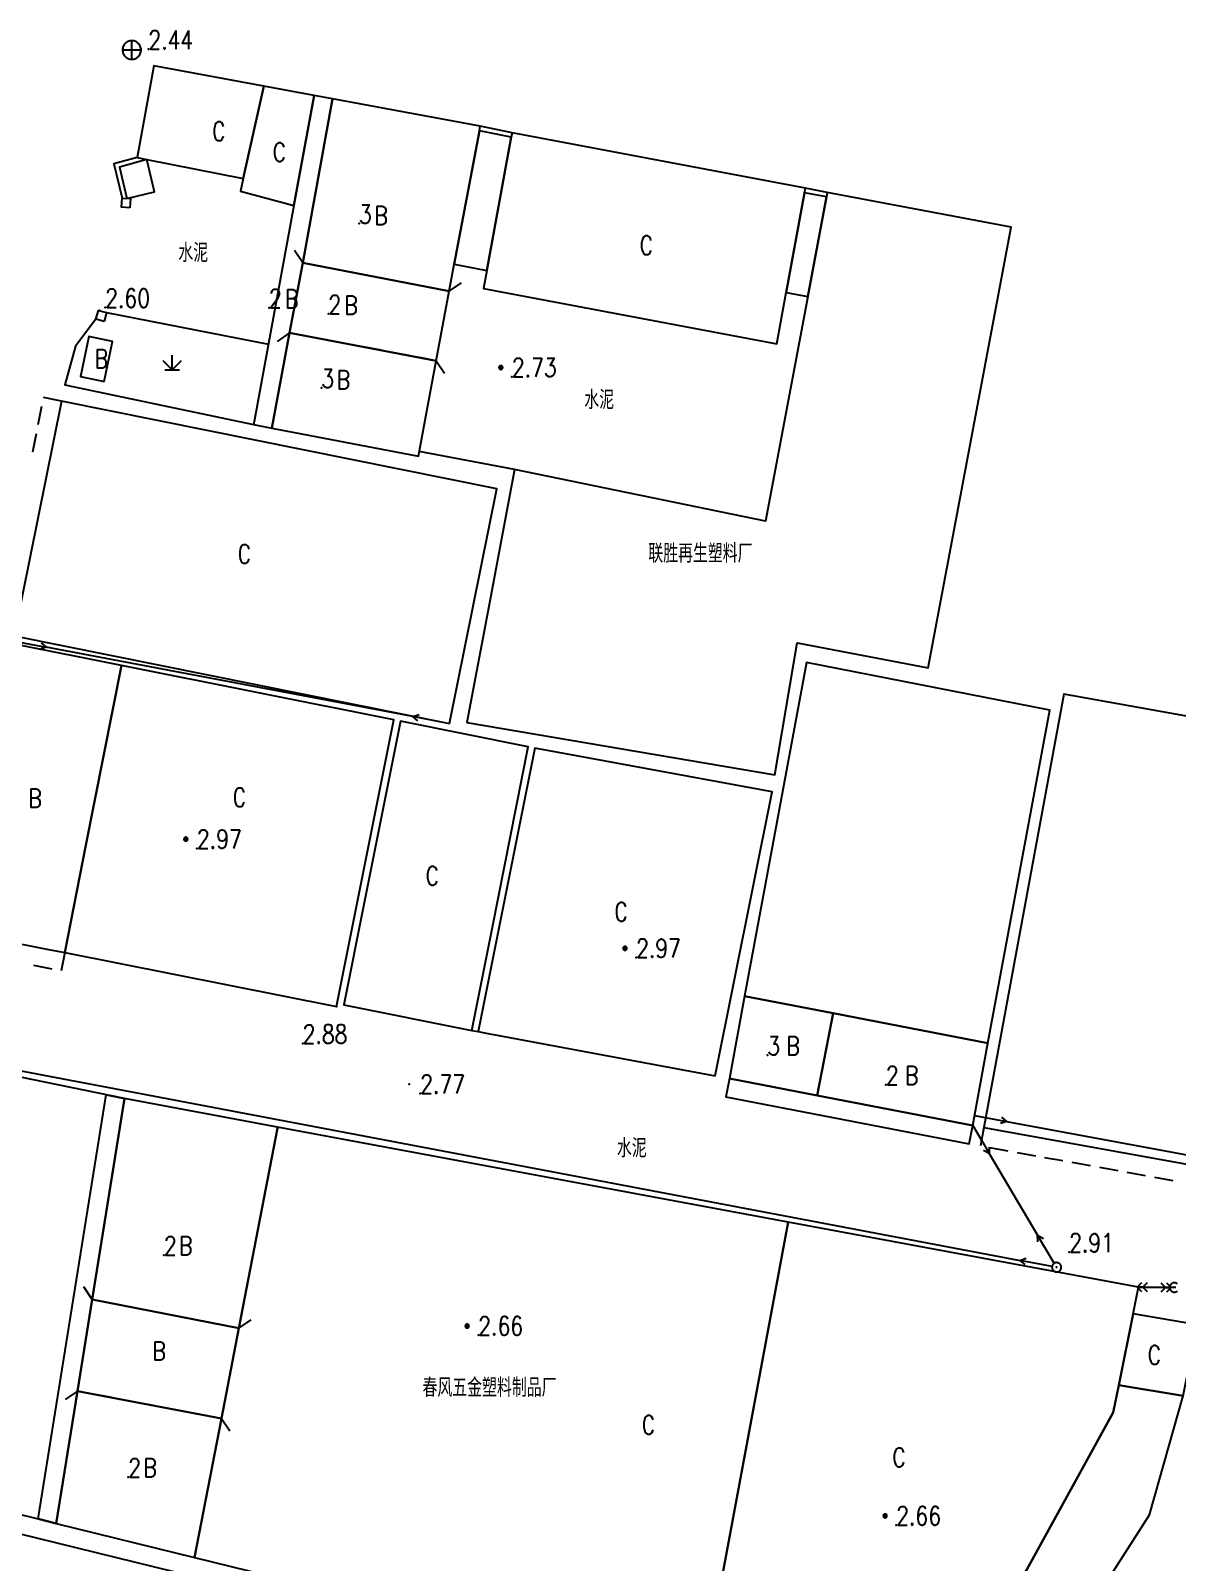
# Model space of a CAD drawing. Extents: x 500064 to 501389, y 2542464 to 2545400.
# Drawn here: x 501079.9 to 501141.5, y 2543224.3 to 2543306.6 of the extents above; entities that cross this region are included whole.
import ezdxf

# ---------------------------------------------------------------- set-up
doc = ezdxf.new("R2010")
doc.units = 0
doc.header["$LTSCALE"] = 0.5
doc.linetypes.add('CENTER', pattern=[50.8, 31.75, -6.35, 6.35, -6.35])
doc.layers.add('地形图', color=8, linetype='CONTINUOUS')
doc.styles.add('HZ', font='romans.shx', dxfattribs={"width": 0.8, "bigfont": 'hztxt.shx'})

msp = doc.modelspace()

# ---------------------------------------------------------------- linework, layer by layer
at = {"layer": '地形图'}
for points in [[(501085.317, 2543305.057), (501085.369, 2543305.06), (501085.421, 2543305.068), (501085.472, 2543305.082), (501085.521, 2543305.101), (501085.567, 2543305.124), (501085.611, 2543305.153), (501085.652, 2543305.186), (501085.689, 2543305.223), (501085.722, 2543305.263), (501085.75, 2543305.307), (501085.774, 2543305.354), (501085.793, 2543305.403), (501085.806, 2543305.453), (501085.814, 2543305.505), (501085.817, 2543305.557), (501085.814, 2543305.61), (501085.806, 2543305.661), (501085.793, 2543305.712), (501085.774, 2543305.761), (501085.75, 2543305.807), (501085.722, 2543305.851), (501085.689, 2543305.892), (501085.652, 2543305.929), (501085.611, 2543305.962), (501085.567, 2543305.99), (501085.521, 2543306.014), (501085.472, 2543306.033), (501085.421, 2543306.046), (501085.369, 2543306.055), (501085.317, 2543306.057), (501085.265, 2543306.055), (501085.213, 2543306.046), (501085.163, 2543306.033), (501085.114, 2543306.014), (501085.067, 2543305.99), (501085.023, 2543305.962), (501084.983, 2543305.929), (501084.946, 2543305.892), (501084.913, 2543305.851), (501084.884, 2543305.807), (501084.86, 2543305.761), (501084.842, 2543305.712), (501084.828, 2543305.661), (501084.82, 2543305.61), (501084.817, 2543305.557), (501084.82, 2543305.505), (501084.828, 2543305.453), (501084.842, 2543305.403), (501084.86, 2543305.354), (501084.884, 2543305.307), (501084.913, 2543305.263), (501084.946, 2543305.223), (501084.983, 2543305.186), (501085.023, 2543305.153), (501085.067, 2543305.124), (501085.114, 2543305.101), (501085.163, 2543305.082), (501085.213, 2543305.068), (501085.265, 2543305.06), (501085.317, 2543305.057)], [(501084.817, 2543305.557), (501085.317, 2543305.557), (501085.817, 2543305.557)], [(501085.317, 2543305.057), (501085.317, 2543305.557), (501085.317, 2543306.057)], [(501091.307, 2543298.66), (501092.417, 2543303.62)], [(501096.097, 2543302.94), (501095.114, 2543303.121)], [(501105.747, 2543301.11), (501104.037, 2543301.46)], [(501085.597, 2543299.78), (501084.347, 2543299.44), (501084.794, 2543297.599)], [(501122.677, 2543297.91), (501121.497, 2543298.14)], [(501085.213, 2543297.086), (501084.758, 2543297.11), (501084.794, 2543297.599), (501085.25, 2543297.575), (501085.213, 2543297.086)], [(501094.497, 2543294.13), (501094.049, 2543294.793)], [(501094.497, 2543294.13), (501095.479, 2543293.941)], [(501095.97, 2543293.847), (501096.952, 2543293.657)], [(501097.443, 2543293.562), (501098.424, 2543293.372)], [(501098.915, 2543293.278), (501099.897, 2543293.088)], [(501100.388, 2543292.993), (501101.37, 2543292.804)], [(501102.367, 2543292.61), (501103.03, 2543293.058)], [(501101.861, 2543292.709), (501102.367, 2543292.61)], [(501083.827, 2543290.98), (501083.388, 2543291.1), (501083.527, 2543291.57), (501083.967, 2543291.45), (501083.827, 2543290.98)], [(501083.967, 2543291.45), (501092.653, 2543289.762)], [(501083.388, 2543291.1), (501082.297, 2543289.65), (501081.727, 2543287.58), (501091.858, 2543285.446)], [(501093.787, 2543290.36), (501093.126, 2543289.909)], [(501094.299, 2543290.263), (501093.787, 2543290.36)], [(501095.772, 2543289.985), (501094.79, 2543290.171)], [(501097.246, 2543289.706), (501096.264, 2543289.892)], [(501086.986, 2543288.875), (501087.486, 2543288.375)], [(501087.486, 2543288.375), (501087.486, 2543289.175)], [(501087.486, 2543288.375), (501087.986, 2543288.875)], [(501098.72, 2543289.427), (501097.738, 2543289.613)], [(501100.194, 2543289.149), (501099.212, 2543289.334)], [(501101.667, 2543288.87), (501100.685, 2543289.056)], [(501101.667, 2543288.87), (501102.118, 2543288.209)], [(501087.086, 2543288.375), (501087.486, 2543288.375), (501087.886, 2543288.375)], [(501105.139, 2543288.402), (501105.15, 2543288.402), (501105.16, 2543288.404), (501105.17, 2543288.407), (501105.18, 2543288.411), (501105.189, 2543288.415), (501105.198, 2543288.421), (501105.206, 2543288.428), (501105.214, 2543288.435), (501105.22, 2543288.443), (501105.223, 2543288.448), (501105.226, 2543288.452), (501105.231, 2543288.461), (501105.234, 2543288.471), (501105.237, 2543288.481), (501105.239, 2543288.491), (501105.239, 2543288.502), (501105.239, 2543288.512), (501105.237, 2543288.523), (501105.234, 2543288.533), (501105.231, 2543288.543), (501105.227, 2543288.549), (501105.226, 2543288.552), (501105.22, 2543288.561), (501105.214, 2543288.569), (501105.206, 2543288.576), (501105.198, 2543288.583), (501105.189, 2543288.589), (501105.188, 2543288.589), (501105.18, 2543288.593), (501105.17, 2543288.597), (501105.16, 2543288.6), (501105.15, 2543288.601), (501105.139, 2543288.602), (501105.129, 2543288.601), (501105.118, 2543288.6), (501105.108, 2543288.597), (501105.099, 2543288.593), (501105.089, 2543288.589), (501105.08, 2543288.583), (501105.072, 2543288.576), (501105.065, 2543288.569), (501105.058, 2543288.561), (501105.055, 2543288.556), (501105.053, 2543288.552), (501105.048, 2543288.543), (501105.044, 2543288.533), (501105.041, 2543288.523), (501105.04, 2543288.512), (501105.039, 2543288.502), (501105.04, 2543288.491), (501105.041, 2543288.481), (501105.044, 2543288.471), (501105.048, 2543288.461), (501105.051, 2543288.455), (501105.053, 2543288.452), (501105.058, 2543288.443), (501105.065, 2543288.435), (501105.072, 2543288.428), (501105.08, 2543288.421), (501105.089, 2543288.415), (501105.09, 2543288.415), (501105.099, 2543288.411), (501105.108, 2543288.407), (501105.118, 2543288.404), (501105.129, 2543288.402), (501105.139, 2543288.402)], [(501105.09, 2543288.415), (501105.223, 2543288.448), (501105.226, 2543288.452), (501105.053, 2543288.452), (501105.051, 2543288.455), (501105.239, 2543288.502), (501105.039, 2543288.502), (501105.227, 2543288.549), (501105.226, 2543288.552), (501105.053, 2543288.552), (501105.055, 2543288.556), (501105.188, 2543288.589)], [(501080.469, 2543286.409), (501080.272, 2543285.429)], [(501081.547, 2543286.7), (501080.567, 2543286.898)], [(501080.173, 2543284.938), (501079.976, 2543283.958)], [(501105.872, 2543283.024), (501100.761, 2543283.986)], [(501078.995, 2543273.811), (501080.715, 2543273.485)], [(501080.715, 2543273.485), (501080.381, 2543273.369)], [(501080.447, 2543273.716), (501080.715, 2543273.485)], [(501100.413, 2543269.755), (501080.715, 2543273.485)], [(501100.413, 2543269.755), (501100.747, 2543269.872)], [(501102.132, 2543269.429), (501100.413, 2543269.755)], [(501100.681, 2543269.524), (501100.413, 2543269.755)], [(501088.219, 2543263.077), (501088.229, 2543263.078), (501088.239, 2543263.079), (501088.25, 2543263.082), (501088.259, 2543263.086), (501088.269, 2543263.091), (501088.277, 2543263.096), (501088.286, 2543263.103), (501088.293, 2543263.11), (501088.3, 2543263.118), (501088.303, 2543263.123), (501088.305, 2543263.127), (501088.31, 2543263.136), (501088.314, 2543263.146), (501088.316, 2543263.156), (501088.318, 2543263.167), (501088.319, 2543263.177), (501088.318, 2543263.188), (501088.316, 2543263.198), (501088.314, 2543263.208), (501088.31, 2543263.218), (501088.307, 2543263.224), (501088.305, 2543263.227), (501088.3, 2543263.236), (501088.293, 2543263.244), (501088.286, 2543263.251), (501088.277, 2543263.258), (501088.269, 2543263.264), (501088.268, 2543263.264), (501088.259, 2543263.269), (501088.25, 2543263.272), (501088.239, 2543263.275), (501088.229, 2543263.277), (501088.219, 2543263.277), (501088.208, 2543263.277), (501088.198, 2543263.275), (501088.188, 2543263.272), (501088.178, 2543263.269), (501088.169, 2543263.264), (501088.16, 2543263.258), (501088.152, 2543263.251), (501088.144, 2543263.244), (501088.138, 2543263.236), (501088.135, 2543263.231), (501088.132, 2543263.227), (501088.127, 2543263.218), (501088.124, 2543263.208), (501088.121, 2543263.198), (501088.119, 2543263.188), (501088.119, 2543263.177), (501088.119, 2543263.167), (501088.121, 2543263.156), (501088.124, 2543263.146), (501088.127, 2543263.136), (501088.131, 2543263.13), (501088.132, 2543263.127), (501088.138, 2543263.118), (501088.144, 2543263.11), (501088.152, 2543263.103), (501088.16, 2543263.096), (501088.169, 2543263.091), (501088.17, 2543263.09), (501088.178, 2543263.086), (501088.188, 2543263.082), (501088.198, 2543263.079), (501088.208, 2543263.078), (501088.219, 2543263.077)], [(501088.17, 2543263.09), (501088.303, 2543263.123), (501088.305, 2543263.127), (501088.132, 2543263.127), (501088.131, 2543263.13), (501088.319, 2543263.177), (501088.119, 2543263.177), (501088.307, 2543263.224), (501088.305, 2543263.227), (501088.132, 2543263.227), (501088.135, 2543263.231), (501088.268, 2543263.264)], [(501081.715, 2543257.083), (501081.52, 2543256.102)], [(501111.808, 2543257.212), (501111.819, 2543257.212), (501111.829, 2543257.214), (501111.839, 2543257.217), (501111.849, 2543257.22), (501111.859, 2543257.225), (501111.867, 2543257.231), (501111.875, 2543257.237), (501111.883, 2543257.245), (501111.889, 2543257.253), (501111.893, 2543257.258), (501111.895, 2543257.262), (501111.9, 2543257.271), (501111.904, 2543257.281), (501111.906, 2543257.291), (501111.908, 2543257.301), (501111.908, 2543257.312), (501111.908, 2543257.322), (501111.906, 2543257.333), (501111.904, 2543257.343), (501111.9, 2543257.352), (501111.897, 2543257.359), (501111.895, 2543257.362), (501111.889, 2543257.37), (501111.883, 2543257.379), (501111.875, 2543257.386), (501111.867, 2543257.393), (501111.859, 2543257.398), (501111.857, 2543257.399), (501111.849, 2543257.403), (501111.839, 2543257.407), (501111.829, 2543257.41), (501111.819, 2543257.411), (501111.808, 2543257.412), (501111.798, 2543257.411), (501111.788, 2543257.41), (501111.778, 2543257.407), (501111.768, 2543257.403), (501111.759, 2543257.398), (501111.75, 2543257.393), (501111.742, 2543257.386), (501111.734, 2543257.379), (501111.728, 2543257.37), (501111.725, 2543257.366), (501111.722, 2543257.362), (501111.717, 2543257.352), (501111.713, 2543257.343), (501111.711, 2543257.333), (501111.709, 2543257.322), (501111.709, 2543257.312), (501111.709, 2543257.301), (501111.711, 2543257.291), (501111.713, 2543257.281), (501111.717, 2543257.271), (501111.72, 2543257.265), (501111.722, 2543257.262), (501111.728, 2543257.253), (501111.734, 2543257.245), (501111.742, 2543257.237), (501111.75, 2543257.231), (501111.759, 2543257.225), (501111.76, 2543257.225), (501111.768, 2543257.22), (501111.778, 2543257.217), (501111.788, 2543257.214), (501111.798, 2543257.212), (501111.808, 2543257.212)], [(501111.76, 2543257.225), (501111.893, 2543257.258), (501111.895, 2543257.262), (501111.722, 2543257.262), (501111.72, 2543257.265), (501111.908, 2543257.312), (501111.709, 2543257.312), (501111.897, 2543257.359), (501111.895, 2543257.362), (501111.722, 2543257.362), (501111.725, 2543257.366), (501111.857, 2543257.399)], [(501081.031, 2543256.199), (501080.05, 2543256.394)], [(501131.288, 2543252.218), (501122.985, 2543253.826), (501118.217, 2543254.748)], [(501122.13, 2543249.408), (501122.985, 2543253.826)], [(501103.577, 2543252.9), (501103.917, 2543252.84)], [(501078.43, 2543250.912), (501133.031, 2543240.555)], [(501117.417, 2543250.32), (501117.227, 2543249.338), (501130.297, 2543246.808), (501130.487, 2543247.79)], [(501081.258, 2543226.43), (501080.287, 2543226.668), (501083.935, 2543249.435), (501084.917, 2543249.25)], [(501130.487, 2543247.79), (501130.954, 2543247.003), (501131.38, 2543246.285)], [(501130.589, 2543248.338), (501132.31, 2543248.019)], [(501131.078, 2543247.69), (501130.954, 2543247.003), (501130.9, 2543246.706)], [(501132.31, 2543248.019), (501131.976, 2543247.901)], [(501132.041, 2543248.248), (501132.31, 2543248.019)], [(501132.31, 2543248.019), (501145.568, 2543245.56)], [(501131.38, 2543246.285), (501131.071, 2543246.458)], [(501131.376, 2543246.638), (501131.38, 2543246.285)], [(501131.38, 2543246.285), (501133.976, 2543241.903)], [(501131.392, 2543246.618), (501132.376, 2543246.441)], [(501132.868, 2543246.352), (501133.852, 2543246.175)], [(501134.344, 2543246.086), (501135.329, 2543245.909)], [(501135.821, 2543245.82), (501136.805, 2543245.643)], [(501137.297, 2543245.554), (501138.281, 2543245.377)], [(501138.773, 2543245.288), (501139.757, 2543245.11)], [(501140.249, 2543245.022), (501141.233, 2543244.844)], [(501134.868, 2543240.397), (501133.976, 2543241.903)], [(501133.98, 2543241.549), (501133.976, 2543241.903)], [(501133.976, 2543241.903), (501134.284, 2543241.73)], [(501133.031, 2543240.555), (501133.364, 2543240.672)], [(501134.75, 2543240.229), (501133.031, 2543240.555)], [(501133.298, 2543240.324), (501133.031, 2543240.555)], [(501134.996, 2543239.932), (501135.011, 2543239.933), (501135.027, 2543239.934), (501135.042, 2543239.937), (501135.058, 2543239.94), (501135.073, 2543239.945), (501135.088, 2543239.95), (501135.102, 2543239.956), (501135.116, 2543239.963), (501135.13, 2543239.971), (501135.143, 2543239.98), (501135.155, 2543239.99), (501135.167, 2543240), (501135.178, 2543240.011), (501135.188, 2543240.023), (501135.198, 2543240.035), (501135.207, 2543240.048), (501135.215, 2543240.062), (501135.222, 2543240.076), (501135.228, 2543240.09), (501135.233, 2543240.105), (501135.238, 2543240.12), (501135.241, 2543240.135), (501135.244, 2543240.151), (501135.245, 2543240.167), (501135.246, 2543240.182), (501135.245, 2543240.198), (501135.244, 2543240.214), (501135.241, 2543240.229), (501135.238, 2543240.244), (501135.233, 2543240.26), (501135.228, 2543240.274), (501135.222, 2543240.289), (501135.215, 2543240.303), (501135.207, 2543240.316), (501135.198, 2543240.329), (501135.188, 2543240.342), (501135.178, 2543240.353), (501135.167, 2543240.365), (501135.155, 2543240.375), (501135.143, 2543240.385), (501135.13, 2543240.393), (501135.116, 2543240.401), (501135.102, 2543240.409), (501135.088, 2543240.415), (501135.073, 2543240.42), (501135.058, 2543240.424), (501135.042, 2543240.428), (501135.027, 2543240.43), (501135.011, 2543240.432), (501134.996, 2543240.432), (501134.98, 2543240.432), (501134.964, 2543240.43), (501134.949, 2543240.428), (501134.933, 2543240.424), (501134.918, 2543240.42), (501134.904, 2543240.415), (501134.889, 2543240.409), (501134.875, 2543240.401), (501134.868, 2543240.397), (501134.862, 2543240.393), (501134.849, 2543240.385), (501134.836, 2543240.375), (501134.824, 2543240.365), (501134.813, 2543240.353), (501134.803, 2543240.342), (501134.793, 2543240.329), (501134.784, 2543240.316), (501134.776, 2543240.303), (501134.769, 2543240.289), (501134.763, 2543240.274), (501134.758, 2543240.26), (501134.753, 2543240.244), (501134.75, 2543240.229), (501134.748, 2543240.214), (501134.746, 2543240.198), (501134.746, 2543240.182), (501134.746, 2543240.167), (501134.748, 2543240.151), (501134.75, 2543240.135), (501134.753, 2543240.12), (501134.758, 2543240.105), (501134.763, 2543240.09), (501134.769, 2543240.076), (501134.776, 2543240.062), (501134.784, 2543240.048), (501134.793, 2543240.035), (501134.803, 2543240.023), (501134.813, 2543240.011), (501134.824, 2543240), (501134.836, 2543239.99), (501134.849, 2543239.98), (501134.862, 2543239.971), (501134.875, 2543239.963), (501134.889, 2543239.956), (501134.904, 2543239.95), (501134.918, 2543239.945), (501134.933, 2543239.94), (501134.949, 2543239.937), (501134.964, 2543239.934), (501134.98, 2543239.933), (501134.996, 2543239.932)], [(501083.187, 2543238.46), (501082.741, 2543239.124)], [(501139.319, 2543239.111), (501139.571, 2543239.359)], [(501139.568, 2543238.859), (501139.319, 2543239.111)], [(501141.398, 2543239.099), (501141.148, 2543239.1), (501141.069, 2543239.101), (501140.84, 2543239.102), (501139.627, 2543239.109), (501139.398, 2543239.11), (501139.319, 2543239.111)], [(501141.069, 2543239.101), (501140.84, 2543239.102), (501139.627, 2543239.109), (501139.398, 2543239.11), (501139.319, 2543239.111)], [(501139.398, 2543239.11), (501139.627, 2543239.109), (501140.84, 2543239.102), (501141.069, 2543239.101), (501141.148, 2543239.1)], [(501139.627, 2543239.109), (501139.878, 2543239.358)], [(501139.876, 2543238.858), (501139.627, 2543239.109)], [(501140.84, 2543239.102), (501140.588, 2543238.854)], [(501140.591, 2543239.354), (501140.84, 2543239.102)], [(501141.148, 2543239.1), (501141.079, 2543239.032), (501140.896, 2543238.852)], [(501140.899, 2543239.352), (501141.079, 2543239.17), (501141.148, 2543239.1)], [(501141.49, 2543239.282), (501141.479, 2543239.292), (501141.466, 2543239.302), (501141.453, 2543239.311), (501141.44, 2543239.319), (501141.426, 2543239.326), (501141.411, 2543239.332), (501141.396, 2543239.337), (501141.381, 2543239.342), (501141.366, 2543239.345), (501141.351, 2543239.348), (501141.335, 2543239.349), (501141.319, 2543239.35), (501141.303, 2543239.349), (501141.288, 2543239.348), (501141.272, 2543239.345), (501141.257, 2543239.342), (501141.242, 2543239.337), (501141.227, 2543239.332), (501141.213, 2543239.326), (501141.199, 2543239.319), (501141.185, 2543239.311), (501141.172, 2543239.302), (501141.16, 2543239.292), (501141.148, 2543239.282), (501141.137, 2543239.271), (501141.127, 2543239.259), (501141.117, 2543239.247), (501141.108, 2543239.234), (501141.1, 2543239.22), (501141.093, 2543239.206), (501141.087, 2543239.192), (501141.081, 2543239.177), (501141.079, 2543239.17), (501141.077, 2543239.162), (501141.074, 2543239.146), (501141.071, 2543239.131), (501141.07, 2543239.115), (501141.069, 2543239.101), (501141.069, 2543239.1), (501141.07, 2543239.084), (501141.071, 2543239.068), (501141.074, 2543239.053), (501141.077, 2543239.037), (501141.079, 2543239.032), (501141.081, 2543239.022), (501141.087, 2543239.008), (501141.093, 2543238.993), (501141.1, 2543238.979), (501141.108, 2543238.966), (501141.117, 2543238.953), (501141.127, 2543238.94), (501141.137, 2543238.928), (501141.148, 2543238.917), (501141.16, 2543238.907), (501141.172, 2543238.897), (501141.185, 2543238.889), (501141.199, 2543238.881), (501141.213, 2543238.873), (501141.227, 2543238.867), (501141.242, 2543238.862), (501141.257, 2543238.857), (501141.272, 2543238.854), (501141.288, 2543238.852), (501141.303, 2543238.85), (501141.319, 2543238.85)], [(501141.319, 2543238.85), (501141.335, 2543238.85), (501141.351, 2543238.852), (501141.366, 2543238.854), (501141.381, 2543238.857), (501141.396, 2543238.862), (501141.411, 2543238.867), (501141.426, 2543238.873), (501141.44, 2543238.881), (501141.453, 2543238.889), (501141.466, 2543238.897), (501141.479, 2543238.907), (501141.49, 2543238.917)], [(501083.187, 2543238.46), (501084.168, 2543238.269)], [(501084.659, 2543238.173), (501085.641, 2543237.981)], [(501086.131, 2543237.886), (501087.113, 2543237.694)], [(501087.603, 2543237.598), (501088.585, 2543237.406)], [(501089.076, 2543237.31), (501090.057, 2543237.118)], [(501090.548, 2543237.022), (501091.067, 2543236.92)], [(501091.067, 2543236.92), (501091.731, 2543237.367)], [(501103.332, 2543236.926), (501103.343, 2543236.927), (501103.353, 2543236.928), (501103.363, 2543236.931), (501103.373, 2543236.935), (501103.382, 2543236.939), (501103.391, 2543236.945), (501103.399, 2543236.952), (501103.407, 2543236.959), (501103.413, 2543236.967), (501103.416, 2543236.972), (501103.419, 2543236.976), (501103.424, 2543236.985), (501103.427, 2543236.995), (501103.43, 2543237.005), (501103.432, 2543237.016), (501103.432, 2543237.026), (501103.432, 2543237.037), (501103.43, 2543237.047), (501103.427, 2543237.057), (501103.424, 2543237.067), (501103.42, 2543237.073), (501103.419, 2543237.076), (501103.413, 2543237.085), (501103.407, 2543237.093), (501103.399, 2543237.1), (501103.391, 2543237.107), (501103.382, 2543237.113), (501103.381, 2543237.113), (501103.373, 2543237.117), (501103.363, 2543237.121), (501103.353, 2543237.124), (501103.343, 2543237.126), (501103.332, 2543237.126), (501103.322, 2543237.126), (501103.312, 2543237.124), (501103.301, 2543237.121), (501103.292, 2543237.117), (501103.282, 2543237.113), (501103.274, 2543237.107), (501103.265, 2543237.1), (501103.258, 2543237.093), (501103.251, 2543237.085), (501103.248, 2543237.08), (501103.246, 2543237.076), (501103.241, 2543237.067), (501103.237, 2543237.057), (501103.235, 2543237.047), (501103.233, 2543237.037), (501103.232, 2543237.026), (501103.233, 2543237.016), (501103.235, 2543237.005), (501103.237, 2543236.995), (501103.241, 2543236.985), (501103.244, 2543236.979), (501103.246, 2543236.976), (501103.251, 2543236.967), (501103.258, 2543236.959), (501103.265, 2543236.952), (501103.274, 2543236.945), (501103.282, 2543236.939), (501103.284, 2543236.939), (501103.292, 2543236.935), (501103.301, 2543236.931), (501103.312, 2543236.928), (501103.322, 2543236.927), (501103.332, 2543236.926)], [(501103.284, 2543236.939), (501103.416, 2543236.972), (501103.419, 2543236.976), (501103.246, 2543236.976), (501103.244, 2543236.979), (501103.432, 2543237.026), (501103.232, 2543237.026), (501103.42, 2543237.073), (501103.419, 2543237.076), (501103.246, 2543237.076), (501103.248, 2543237.08), (501103.381, 2543237.113)], [(501082.398, 2543233.535), (501081.736, 2543233.086)], [(501082.763, 2543233.465), (501082.4, 2543233.535)], [(501084.236, 2543233.183), (501083.254, 2543233.371)], [(501085.709, 2543232.901), (501084.727, 2543233.089)], [(501087.183, 2543232.619), (501086.2, 2543232.807)], [(501088.656, 2543232.336), (501087.674, 2543232.524)], [(501090.128, 2543232.054), (501089.147, 2543232.242)], [(501090.128, 2543232.054), (501090.578, 2543231.392)], [(501125.783, 2543226.733), (501125.793, 2543226.733), (501125.804, 2543226.735), (501125.814, 2543226.738), (501125.824, 2543226.741), (501125.833, 2543226.746), (501125.842, 2543226.752), (501125.85, 2543226.758), (501125.857, 2543226.766), (501125.864, 2543226.774), (501125.867, 2543226.779), (501125.869, 2543226.783), (501125.874, 2543226.792), (501125.878, 2543226.802), (501125.881, 2543226.812), (501125.882, 2543226.822), (501125.883, 2543226.833), (501125.882, 2543226.843), (501125.881, 2543226.854), (501125.878, 2543226.864), (501125.874, 2543226.873), (501125.871, 2543226.88), (501125.869, 2543226.883), (501125.864, 2543226.892), (501125.857, 2543226.9), (501125.85, 2543226.907), (501125.842, 2543226.914), (501125.833, 2543226.919), (501125.832, 2543226.92), (501125.824, 2543226.924), (501125.814, 2543226.928), (501125.804, 2543226.931), (501125.793, 2543226.932), (501125.783, 2543226.933), (501125.772, 2543226.932), (501125.762, 2543226.931), (501125.752, 2543226.928), (501125.742, 2543226.924), (501125.733, 2543226.919), (501125.724, 2543226.914), (501125.716, 2543226.907), (501125.709, 2543226.9), (501125.702, 2543226.892), (501125.699, 2543226.887), (501125.696, 2543226.883), (501125.692, 2543226.873), (501125.688, 2543226.864), (501125.685, 2543226.854), (501125.683, 2543226.843), (501125.683, 2543226.833), (501125.683, 2543226.822), (501125.685, 2543226.812), (501125.688, 2543226.802), (501125.692, 2543226.792), (501125.695, 2543226.786), (501125.696, 2543226.783), (501125.702, 2543226.774), (501125.709, 2543226.766), (501125.716, 2543226.758), (501125.724, 2543226.752), (501125.733, 2543226.746), (501125.734, 2543226.746), (501125.742, 2543226.741), (501125.752, 2543226.738), (501125.762, 2543226.735), (501125.772, 2543226.733), (501125.783, 2543226.733)], [(501125.734, 2543226.746), (501125.867, 2543226.779), (501125.869, 2543226.783), (501125.696, 2543226.783), (501125.695, 2543226.786), (501125.883, 2543226.833), (501125.683, 2543226.833), (501125.871, 2543226.88), (501125.869, 2543226.883), (501125.696, 2543226.883), (501125.699, 2543226.887), (501125.832, 2543226.92)]]:
    msp.add_lwpolyline(points, dxfattribs=at)
for points in [[(501092.417, 2543303.62), (501086.497, 2543304.7), (501085.597, 2543299.78), (501086.128, 2543299.676), (501091.307, 2543298.66)], [(501095.114, 2543303.121), (501092.417, 2543303.62), (501091.307, 2543298.66), (501091.155, 2543297.98), (501094.023, 2543297.198)], [(501096.097, 2543302.94), (501095.114, 2543303.121), (501094.023, 2543297.198), (501091.904, 2543285.692), (501091.858, 2543285.446), (501092.837, 2543285.24), (501093.787, 2543290.36), (501094.497, 2543294.13)], [(501096.097, 2543302.94), (501094.497, 2543294.13), (501102.367, 2543292.61), (501102.639, 2543294.052), (501103.993, 2543301.224), (501104.037, 2543301.46)], [(501105.699, 2543300.875), (501103.993, 2543301.224), (501102.639, 2543294.052), (501104.397, 2543293.72)], [(501105.699, 2543300.875), (501104.397, 2543293.72), (501104.218, 2543292.74), (501119.968, 2543289.77), (501120.473, 2543292.535), (501121.452, 2543297.894), (501121.497, 2543298.14), (501105.747, 2543301.11)], [(501086.128, 2543299.676), (501084.648, 2543299.263), (501085.045, 2543297.586), (501086.54, 2543297.94)], [(501121.624, 2543292.318), (501119.352, 2543280.248), (501105.872, 2543283.024), (501104.487, 2543275.666), (501103.314, 2543269.437), (501119.862, 2543266.636), (501121.06, 2543273.71), (501128.102, 2543272.384), (501132.557, 2543296.05), (501122.677, 2543297.91), (501122.631, 2543297.665)], [(501122.631, 2543297.665), (501121.452, 2543297.894), (501120.473, 2543292.535), (501121.624, 2543292.318)], [(501102.367, 2543292.61), (501094.497, 2543294.13), (501093.787, 2543290.36), (501101.667, 2543288.87)], [(501083.834, 2543287.757), (501084.287, 2543289.91), (501083.015, 2543290.178), (501082.561, 2543288.025)], [(501093.787, 2543290.36), (501092.837, 2543285.24), (501100.717, 2543283.75), (501101.667, 2543288.87)], [(501102.378, 2543269.383), (501104.918, 2543281.993), (501081.547, 2543286.7), (501079.007, 2543274.09)], [(501081.715, 2543257.083), (501082.857, 2543262.853), (501084.768, 2543272.496), (501078.927, 2543273.66), (501075.872, 2543258.241), (501080.841, 2543257.256)], [(501081.715, 2543257.083), (501096.317, 2543254.19), (501097.458, 2543259.912), (501099.386, 2543269.582), (501084.768, 2543272.496), (501082.857, 2543262.853)], [(501122.985, 2543253.826), (501131.308, 2543252.214), (501134.626, 2543270.11), (501121.556, 2543272.66), (501118.236, 2543254.744)], [(501147.104, 2543264.516), (501147.881, 2543268.716), (501135.382, 2543270.969), (501131.078, 2543247.69), (501143.576, 2543245.437)], [(501103.577, 2543252.9), (501104.685, 2543258.456), (501106.616, 2543268.14), (501099.746, 2543269.51), (501097.817, 2543259.84), (501096.707, 2543254.27)], [(501116.647, 2543250.47), (501119.707, 2543265.72), (501106.967, 2543268.07), (501105.028, 2543258.387), (501103.917, 2543252.84), (501104.258, 2543252.776)], [(501122.985, 2543253.826), (501118.236, 2543254.744), (501117.417, 2543250.32), (501122.13, 2543249.408)], [(501131.308, 2543252.214), (501122.985, 2543253.826), (501122.13, 2543249.408), (501130.488, 2543247.79)], [(501083.187, 2543238.46), (501084.917, 2543249.25), (501074.337, 2543251.42), (501069.667, 2543229.28), (501080.287, 2543226.668), (501081.258, 2543226.43), (501082.398, 2543233.535)], [(501117.417, 2543250.32), (501117.227, 2543249.338), (501130.297, 2543246.808), (501130.488, 2543247.79), (501122.13, 2543249.408)], [(501084.917, 2543249.25), (501083.187, 2543238.46), (501091.067, 2543236.92), (501093.139, 2543247.66), (501093.147, 2543247.7)], [(501093.147, 2543247.7), (501093.139, 2543247.66), (501091.067, 2543236.92), (501090.128, 2543232.054), (501088.691, 2543224.602), (501115.978, 2543217.892), (501120.569, 2543242.607), (501102.872, 2543245.893)], [(501120.569, 2543242.607), (501115.978, 2543217.892), (501128.388, 2543214.84), (501130.207, 2543218.147), (501133.097, 2543223.402), (501138.041, 2543232.39), (501138.337, 2543233.86), (501139.108, 2543237.68), (501139.398, 2543239.11)], [(501083.187, 2543238.46), (501082.398, 2543233.535), (501090.128, 2543232.054), (501091.067, 2543236.92)], [(501138.337, 2543233.86), (501141.797, 2543233.27), (501142.568, 2543237.09), (501139.108, 2543237.68)], [(501141.797, 2543233.27), (501138.337, 2543233.86), (501138.041, 2543232.39), (501133.097, 2543223.402), (501135.821, 2543222.359), (501136.838, 2543221.97), (501139.978, 2543226.88)], [(501090.128, 2543232.054), (501082.398, 2543233.535), (501081.258, 2543226.43), (501088.691, 2543224.602)], [(501070.803, 2543227.95), (501065.517, 2543208.06), (501064.757, 2543205.2), (501085.017, 2543201.07), (501084.977, 2543200.88), (501091.238, 2543199.62), (501091.596, 2543200.969), (501097.05, 2543221.495)]]:
    msp.add_lwpolyline(points, close=True, dxfattribs=at)
at = {"layer": '地形图', "ltscale": 10}
for p in [(501085.317, 2543305.557), (501083.574, 2543291.571), (501105.139, 2543288.502), (501096.317, 2543254.19), (501100.213, 2543250.018), (501134.996, 2543240.182)]:
    msp.add_point(p, dxfattribs=at)
at = {"layer": '地形图', "linetype": 'CENTER'}
for p in [(501086.211, 2543305.596, 2.44), (501097.522, 2543296.235, 3), (501083.892, 2543291.73, 2.6), (501092.69, 2543291.714, 2), (501095.88, 2543291.381, 2), (501105.739, 2543288.006, 2.73), (501095.502, 2543287.415, 3), (501088.819, 2543262.681, 2.97), (501112.408, 2543256.816, 2.97), (501094.499, 2543252.206, 2.88), (501119.458, 2543251.571, 3), (501100.813, 2543249.522, 2.77), (501125.824, 2543249.982, 2), (501087.039, 2543240.835, 2), (501135.669, 2543240.998, 2.91), (501103.932, 2543236.53, 2.66), (501085.124, 2543228.911, 2), (501126.383, 2543226.337, 2.66)]:
    msp.add_point(p, dxfattribs=at)

# ---------------------------------------------------------------- texts
at = {"layer": '地形图', "ltscale": 10, "style": 'HZ', "width": 0.8}
for s, p in [('2.44', (501086.211, 2543305.596)), ('C', (501089.633, 2543300.691)), ('C', (501092.886, 2543299.569)), ('3', (501097.522, 2543296.235)), ('B', (501098.337, 2543296.168)), ('C', (501112.589, 2543294.568)), ('水泥', (501087.819, 2543294.166)), ('2.60', (501083.892, 2543291.73)), ('2', (501092.69, 2543291.714)), ('B', (501093.539, 2543291.686)), ('2', (501095.88, 2543291.381)), ('B', (501096.728, 2543291.353)), ('B', (501083.313, 2543288.476)), ('2.73', (501105.739, 2543288.006)), ('3', (501095.502, 2543287.415)), ('B', (501096.317, 2543287.348)), ('水泥', (501109.622, 2543286.27)), ('C', (501091.009, 2543277.99)), ('联胜再生塑料厂', (501113.062, 2543278.022)), ('B', (501079.752, 2543264.87)), ('C', (501090.741, 2543264.92)), ('2.97', (501088.819, 2543262.681)), ('C', (501101.093, 2543260.705)), ('C', (501111.243, 2543258.775)), ('2.97', (501112.408, 2543256.816)), ('2.88', (501094.499, 2543252.206)), ('3', (501119.458, 2543251.571)), ('B', (501120.48, 2543251.578)), ('2', (501125.824, 2543249.982)), ('B', (501126.846, 2543249.989)), ('2.77', (501100.813, 2543249.522)), ('水泥', (501111.375, 2543246.083)), ('2.91', (501135.669, 2543240.998)), ('2', (501087.039, 2543240.835)), ('B', (501087.849, 2543240.841)), ('2.66', (501103.932, 2543236.53)), ('B', (501086.419, 2543235.186)), ('C', (501139.883, 2543234.975)), ('春风五金塑料制品厂', (501100.933, 2543233.219)), ('C', (501112.712, 2543231.221)), ('C', (501126.166, 2543229.472)), ('2', (501085.124, 2543228.911)), ('B', (501085.934, 2543228.917)), ('2.66', (501126.383, 2543226.337))]:
    msp.add_text(s, height=1, dxfattribs=at).set_placement(p)

doc.saveas('drawing.dxf')
